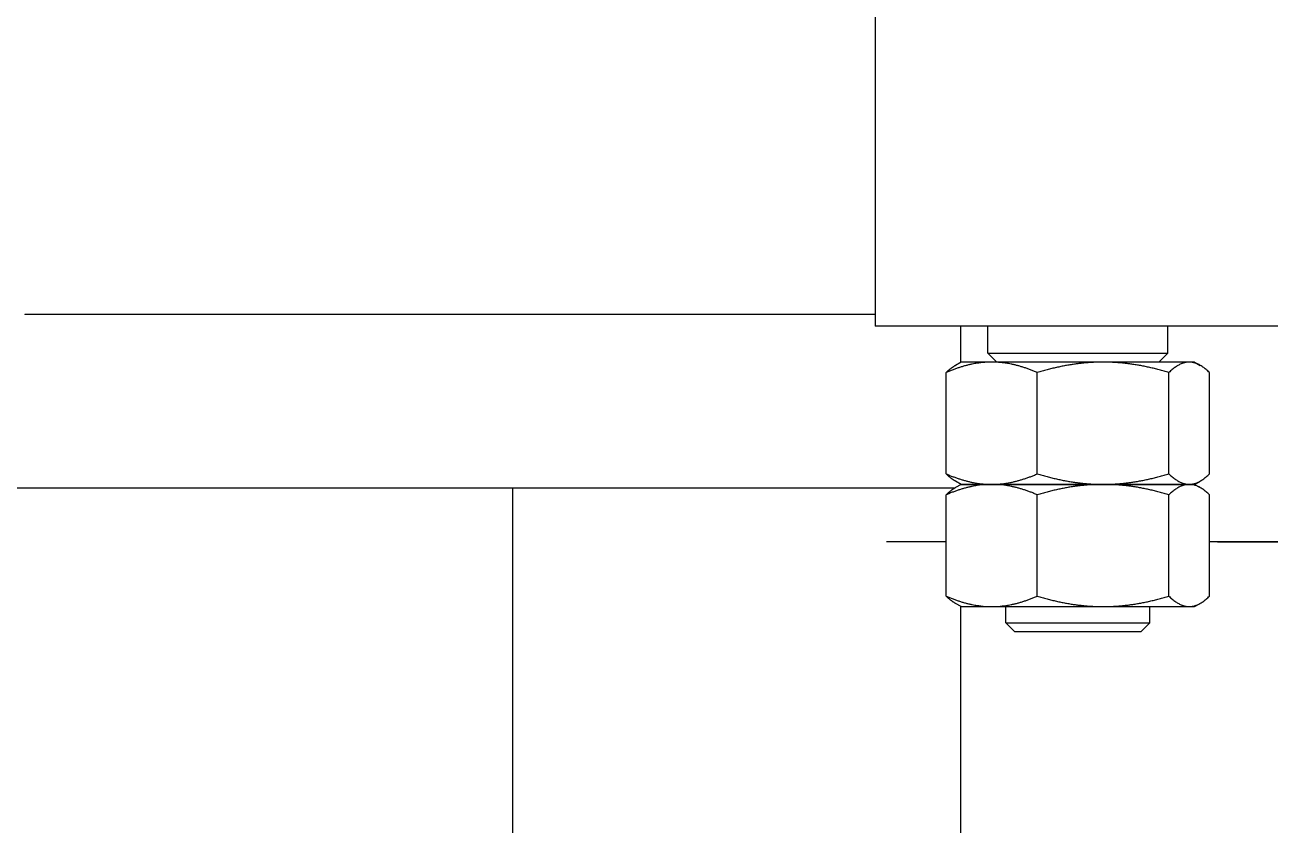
# Model space of a CAD drawing. Header units: millimetres. Extents: x 0 to 7722, y 0 to 5460.
# Drawn here: x 1713.4 to 1782.7, y 3427.2 to 3471.7 of the extents above; entities that cross this region are included whole.
import ezdxf

# ---------------------------------------------------------------- set-up
doc = ezdxf.new("R2010")
doc.units = ezdxf.units.MM
doc.header["$LTSCALE"] = 5
doc.layers.get('0').update_dxf_attribs({"linetype": 'CONTINUOUS'})

msp = doc.modelspace()

# ---------------------------------------------------------------- linework, layer by layer
for p, q in [((1760.71, 3472.983), (1760.71, 3454.983)), ((1724.722, 3455.623), (1713.393, 3455.623)), ((1734.308, 3455.623), (1727.097, 3455.623)), ((1760.71, 3455.623), (1736.89, 3455.623)), ((1764.206, 3454.983), (1760.71, 3454.983)), ((1773.743, 3454.983), (1764.206, 3454.983)), ((1765.452, 3454.983), (1765.452, 3452.966)), ((1766.982, 3453.483), (1766.982, 3454.983)), ((1780.016, 3454.983), (1773.743, 3454.983)), ((1776.982, 3453.483), (1776.982, 3454.983)), ((1786.03, 3454.983), (1780.016, 3454.983)), ((1766.982, 3453.483), (1776.982, 3453.483)), ((1767.482, 3452.983), (1766.982, 3453.483)), ((1776.482, 3452.983), (1776.982, 3453.483)), ((1765.482, 3452.983), (1765.167, 3452.801)), ((1767.19, 3452.983), (1765.482, 3452.983)), ((1773.389, 3452.983), (1767.19, 3452.983)), ((1778.181, 3452.983), (1773.389, 3452.983)), ((1778.482, 3452.983), (1778.181, 3452.983)), ((1778.482, 3452.983), (1778.797, 3452.801)), ((1764.654, 3446.764), (1764.654, 3452.403)), ((1769.725, 3446.764), (1769.725, 3452.403)), ((1777.053, 3446.764), (1777.053, 3452.403)), ((1779.31, 3446.764), (1779.31, 3452.403)), ((1522.631, 3445.983), (1740.549, 3445.983)), ((1740.549, 3445.983), (1748.456, 3445.983)), ((1740.549, 3425.983), (1740.549, 3445.983)), ((1748.456, 3445.983), (1754.174, 3445.983)), ((1754.174, 3445.983), (1765.136, 3445.983)), ((1765.482, 3446.183), (1765.167, 3446.365)), ((1765.482, 3446.183), (1765.167, 3446.001)), ((1765.452, 3446.2), (1765.452, 3446.166)), ((1767.19, 3446.183), (1765.482, 3446.183)), ((1765.482, 3446.183), (1767.19, 3446.183)), ((1773.389, 3446.183), (1767.19, 3446.183)), ((1767.19, 3446.183), (1773.389, 3446.183)), ((1778.181, 3446.183), (1773.389, 3446.183)), ((1773.389, 3446.183), (1778.181, 3446.183)), ((1778.482, 3446.183), (1778.181, 3446.183)), ((1778.181, 3446.183), (1778.482, 3446.183)), ((1778.482, 3446.183), (1778.797, 3446.365)), ((1778.482, 3446.183), (1778.797, 3446.001)), ((1764.654, 3439.964), (1764.654, 3445.603)), ((1769.725, 3439.964), (1769.725, 3445.603)), ((1777.053, 3439.964), (1777.053, 3445.603)), ((1779.31, 3439.964), (1779.31, 3445.603)), ((1764.654, 3442.983), (1761.327, 3442.983)), ((1779.758, 3442.983), (1779.31, 3442.983)), ((1779.758, 3442.983), (1779.31, 3442.983)), ((1779.758, 3442.983), (1786.03, 3442.983)), ((1786.03, 3442.983), (1779.758, 3442.983)), ((1765.482, 3439.383), (1765.167, 3439.565)), ((1778.482, 3439.383), (1778.797, 3439.565)), ((1765.452, 3439.4), (1765.452, 3425.983)), ((1765.482, 3439.383), (1767.19, 3439.383)), ((1767.19, 3439.383), (1773.389, 3439.383)), ((1767.982, 3438.483), (1767.982, 3439.383)), ((1773.389, 3439.383), (1778.181, 3439.383)), ((1775.982, 3438.483), (1775.982, 3439.383)), ((1778.181, 3439.383), (1778.482, 3439.383)), ((1767.982, 3438.483), (1775.982, 3438.483)), ((1768.482, 3437.983), (1767.982, 3438.483)), ((1775.482, 3437.983), (1775.982, 3438.483)), ((1775.482, 3437.983), (1768.482, 3437.983))]:
    msp.add_line(p, q)
msp.add_arc((1714.892, 3455.683), 1.5, 181.5, 182.29244)
for points in [[(1727.097, 3455.623), (1726.257, 3455.623), (1725.465, 3455.623), (1724.722, 3455.623)], [(1736.89, 3455.623), (1736.009, 3455.623), (1735.149, 3455.623), (1734.308, 3455.623)]]:
    msp.add_open_spline(points, degree=3)
for points, weights in [([(1767.19, 3452.983), (1766.013, 3452.983), (1764.654, 3452.403)], [1, 1.0379548493, 1]), ([(1764.654, 3452.403), (1764.923, 3452.66), (1765.167, 3452.801)], [1, 1.01649948415, 1.01865387237]), ([(1769.725, 3452.403), (1768.366, 3452.983), (1767.19, 3452.983)], [1, 1.0379548493, 1]), ([(1773.389, 3452.983), (1771.688, 3452.983), (1769.725, 3452.403)], [1, 1.0379548493, 1]), ([(1777.053, 3452.403), (1775.089, 3452.983), (1773.389, 3452.983)], [1, 1.0379548493, 1]), ([(1778.181, 3452.983), (1777.657, 3452.983), (1777.053, 3452.403)], [1, 1.0379548493, 1]), ([(1779.31, 3452.403), (1778.705, 3452.983), (1778.181, 3452.983)], [1, 1.0379548493, 1]), ([(1764.654, 3446.764), (1766.013, 3446.183), (1767.19, 3446.183)], [1, 1.0379548493, 1]), ([(1765.167, 3446.365), (1764.923, 3446.506), (1764.654, 3446.764)], [1.01865387237, 1.01649948415, 1]), ([(1767.19, 3446.183), (1768.366, 3446.183), (1769.725, 3446.764)], [1, 1.0379548493, 1]), ([(1769.725, 3446.764), (1771.688, 3446.183), (1773.389, 3446.183)], [1, 1.0379548493, 1]), ([(1773.389, 3446.183), (1775.089, 3446.183), (1777.053, 3446.764)], [1, 1.0379548493, 1]), ([(1777.053, 3446.764), (1777.657, 3446.183), (1778.181, 3446.183)], [1, 1.0379548493, 1]), ([(1778.181, 3446.183), (1778.705, 3446.183), (1779.31, 3446.764)], [1, 1.0379548493, 1]), ([(1767.19, 3446.183), (1766.013, 3446.183), (1764.654, 3445.603)], [1, 1.0379548493, 1]), ([(1764.654, 3445.603), (1764.923, 3445.86), (1765.167, 3446.001)], [1, 1.01649948415, 1.01865387237]), ([(1769.725, 3445.603), (1768.366, 3446.183), (1767.19, 3446.183)], [1, 1.0379548493, 1]), ([(1773.389, 3446.183), (1771.688, 3446.183), (1769.725, 3445.603)], [1, 1.0379548493, 1]), ([(1777.053, 3445.603), (1775.089, 3446.183), (1773.389, 3446.183)], [1, 1.0379548493, 1]), ([(1778.181, 3446.183), (1777.657, 3446.183), (1777.053, 3445.603)], [1, 1.0379548493, 1]), ([(1779.31, 3445.603), (1778.705, 3446.183), (1778.181, 3446.183)], [1, 1.0379548493, 1]), ([(1764.654, 3439.964), (1766.013, 3439.383), (1767.19, 3439.383)], [1, 1.0379548493, 1]), ([(1765.167, 3439.565), (1764.923, 3439.706), (1764.654, 3439.964)], [1.01865387237, 1.01649948415, 1]), ([(1767.19, 3439.383), (1768.366, 3439.383), (1769.725, 3439.964)], [1, 1.0379548493, 1]), ([(1769.725, 3439.964), (1771.688, 3439.383), (1773.389, 3439.383)], [1, 1.0379548493, 1]), ([(1773.389, 3439.383), (1775.089, 3439.383), (1777.053, 3439.964)], [1, 1.0379548493, 1]), ([(1777.053, 3439.964), (1777.657, 3439.383), (1778.181, 3439.383)], [1, 1.0379548493, 1]), ([(1778.181, 3439.383), (1778.705, 3439.383), (1779.31, 3439.964)], [1, 1.0379548493, 1])]:
    msp.add_rational_spline(points, weights, degree=2)

doc.saveas('drawing.dxf')
